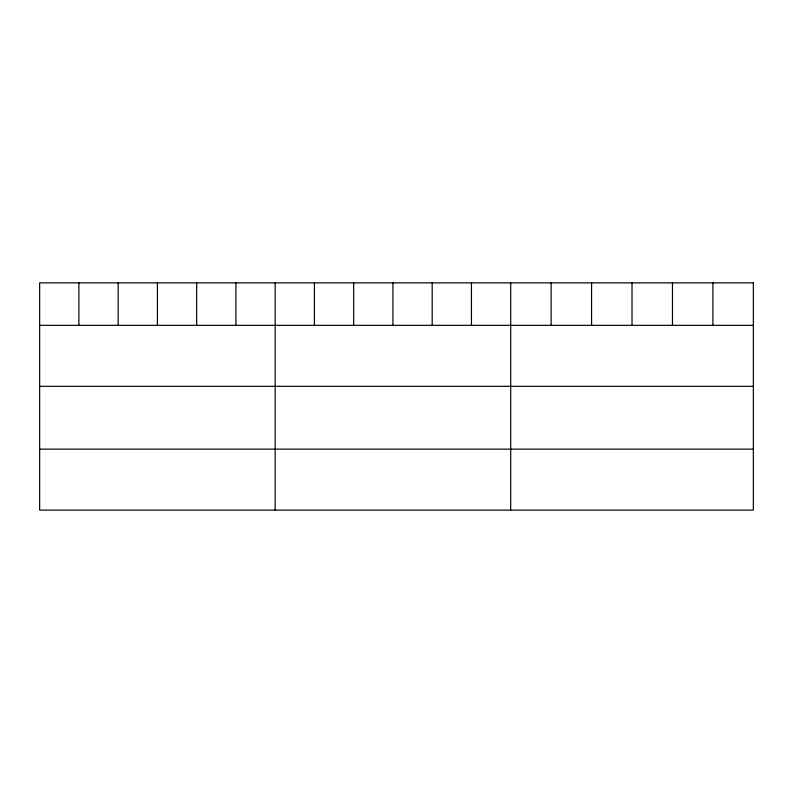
<?xml version="1.0" encoding="UTF-8"?>
<svg xmlns="http://www.w3.org/2000/svg" width="793" height="793" viewBox="0 0 793 793"><rect width="100%" height="100%" fill="white"/><g stroke="black" fill="none" stroke-linecap="round" stroke-linejoin="round"><path stroke-width="1.19" d="M39.65 325.338L753.35 325.338M39.65 386.32L753.35 386.32M39.65 449.145L753.35 449.145M712.907 282.873L712.907 325.338M672.464 282.873L672.464 325.338M632.021 282.873L632.021 325.338M591.578 282.873L591.578 325.338M551.135 282.873L551.135 325.338M510.692 282.873L510.692 510.127M471.439 282.873L471.439 325.338M432.185 282.873L432.185 325.338M392.931 282.873L392.931 325.338M353.678 282.873L353.678 325.338M314.424 282.873L314.424 325.338M275.171 282.873L275.171 510.127M235.917 282.873L235.917 325.338M196.664 282.873L196.664 325.338M157.411 282.873L157.411 325.338M118.157 282.873L118.157 325.338M78.903 282.873L78.903 325.338M753.35 282.873L39.65 282.873L39.65 510.127L753.35 510.127L753.35 282.873"/></g></svg>
